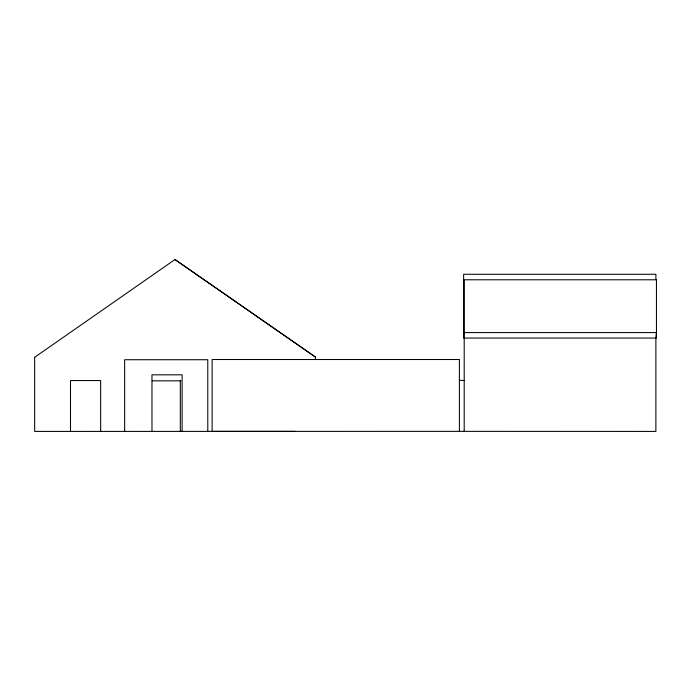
<?xml version="1.0" encoding="UTF-8"?>
<svg xmlns="http://www.w3.org/2000/svg" width="691" height="691" viewBox="0 0 691 691"><rect width="100%" height="100%" fill="white"/><g stroke="black" fill="none" stroke-linecap="round" stroke-linejoin="round"><path stroke-width="1.04" d="M464.205 332.587L656.45 332.587L655.88 338.054L655.88 431.417L459.394 431.357L459.394 359.51L212.128 359.51L212.128 431.357L294.91 431.357M174.97 259.531L315.58 357.169L174.97 259.531L34.835 357.169M152.184 380.836L180.843 380.836M459.394 431.357L34.645 431.417L34.645 357.169M459.394 380.214L464.205 380.551M655.88 279.725L655.88 274.275L463.635 274.275L463.635 338.054L656.45 338.054L656.45 279.786L464.205 279.786L464.205 431.417M315.39 357.169L315.39 359.329M207.784 431.469L207.784 359.726L124.648 359.726L124.648 431.469M182.113 431.469L182.113 374.824L151.977 374.824L151.977 431.469M180.316 380.551L180.316 431.417M100.661 431.417L100.661 380.551L70.499 380.551L70.499 431.417"/></g></svg>
